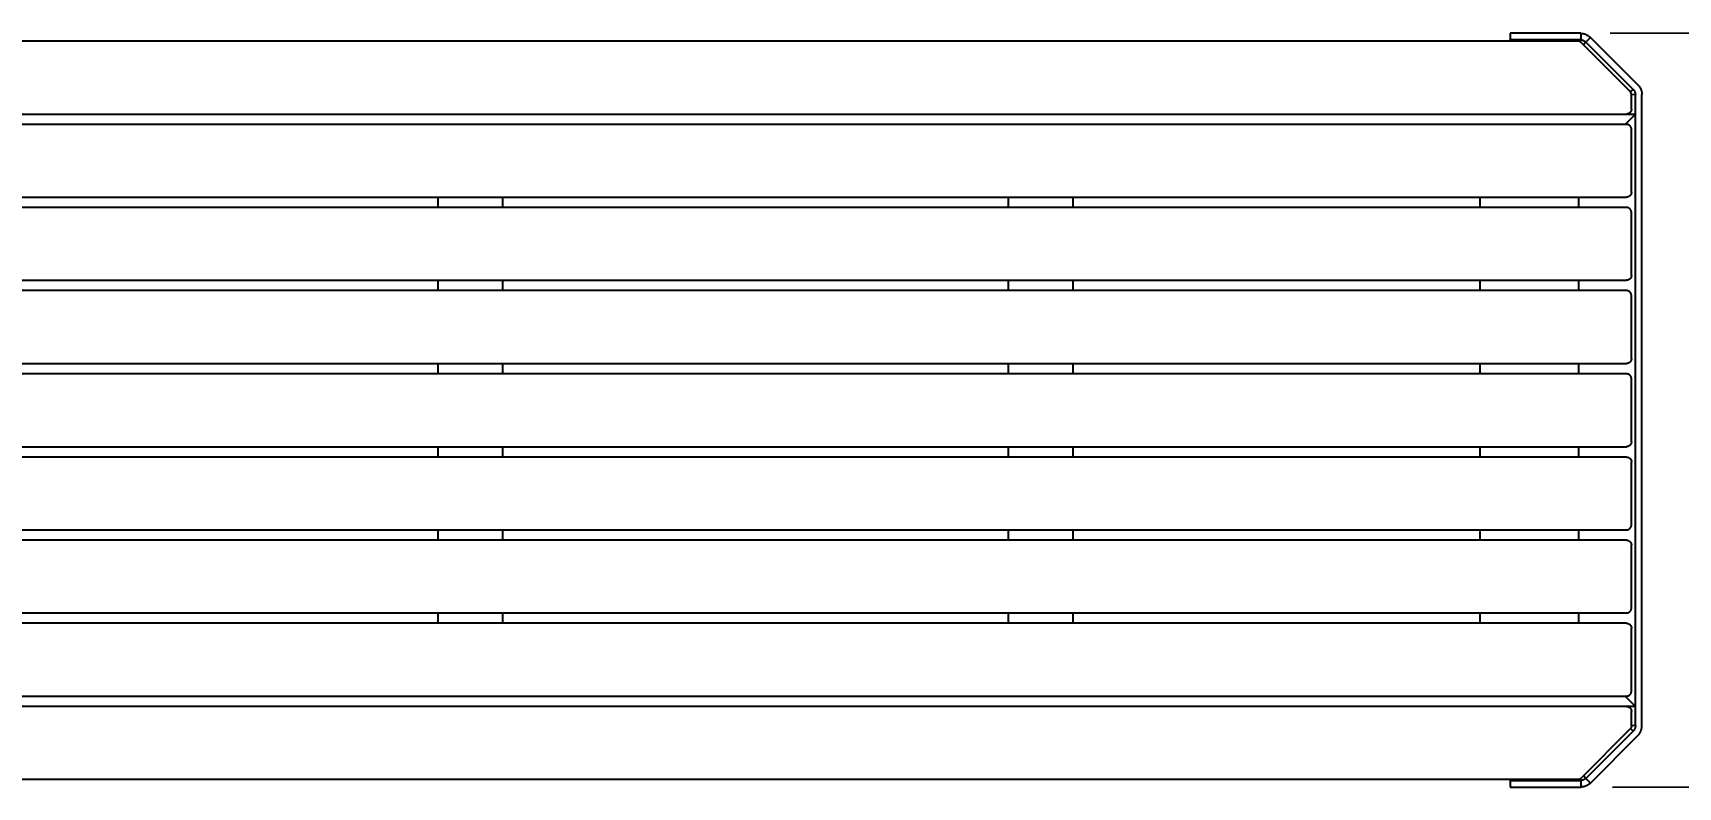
# Model space of a CAD drawing. Header units: millimetres. Extents: x 0 to 4030, y 0 to 2816.
# Drawn here: x 2483 to 3499, y 836 to 1302 of the extents above; entities that cross this region are included whole.
import ezdxf

# ---------------------------------------------------------------- set-up
doc = ezdxf.new("R2010")
doc.units = ezdxf.units.MM
doc.header["$MEASUREMENT"] = 0
doc.layers.add('Domyślny', color=7, linetype='Continuous', true_color=0x000000)
doc.layers.add('Utwórz2D linie widoczne', color=7, linetype='Continuous', true_color=0x000000)
doc.styles.add('Arial', font='')
doc.styles.get('Arial').set_extended_font_data('Arial')
doc.dimstyles.new('Domyślny', dxfattribs={"dimtxt": 35, "dimasz": 35, "dimexe": 0.5, "dimexo": 0.5, "dimgap": 0.25, "dimtad": 1, "dimtoh": 1, "dimdec": 0, "dimzin": 1, "dimdsep": 46, "dimtxsty": 'Arial', "dimcen": 0.5, "dimazin": 0, "dimtfac": 1, "dimtdec": 4, "dimtix": 1, "dimtmove": 1, "dimatfit": 3, "dimfxl": 0, "dimtolj": 1, "dimtzin": 1, "dimarcsym": 0})

# ---------------------------------------------------------------- blocks, each defined once
blk = doc.blocks.new('*D1')
at = {"layer": 'Defpoints', "color": 0}
for p in [(3457, 1302.1), (3458.4, 836.4), (3553.8, 836.7)]:
    blk.add_point(p, dxfattribs=at)
at = {"layer": 'Domyślny', "color": 0, "lineweight": -2}
for p, q in [((3457.5, 1302.1), (3552.8, 1302.4)), ((3552.4, 1267.4), (3553.7, 871.7)), ((3458.9, 836.4), (3554.3, 836.7))]:
    blk.add_line(p, q, dxfattribs=at)
at = {"layer": 'Domyślny', "color": 0}
for points in [[(3558.3, 1267.4), (3546.6, 1267.3), (3552.3, 1302.4)], [(3547.9, 871.7), (3559.5, 871.7), (3553.8, 836.7)]]:
    blk.add_solid(points, dxfattribs=at)
at = {"layer": 'Domyślny', "color": 0, "insert": (3571.2, 1069.6), "char_height": 35, "attachment_point": 5, "rotation": 270.1802, "style": 'Arial'}
blk.add_mtext('\\A1;466', dxfattribs=at)

msp = doc.modelspace()

# ---------------------------------------------------------------- linework, layer by layer
at = {"layer": 'Utwórz2D linie widoczne'}
for p, q in [((3395.8, 1302.1), (3395.8, 1298.1)), ((3397.3, 1302.1), (3395.8, 1302.1)), ((3439.3, 1302.1), (3397.3, 1302.1)), ((3439.3, 1302.1), (3439.6, 1302)), ((3439.3, 1302.1), (3439.3, 1298.1)), ((3439.6, 1302), (3439.9, 1302)), ((3439.9, 1302), (3440.1, 1302)), ((3440.1, 1302), (3440.4, 1302)), ((3440.4, 1302), (3440.7, 1301.9)), ((3440.7, 1301.9), (3441, 1301.9)), ((3441, 1301.9), (3441.3, 1301.8)), ((3441.3, 1301.8), (3441.6, 1301.7)), ((3441.6, 1301.7), (3441.9, 1301.7)), ((3441.9, 1301.7), (3442.1, 1301.6)), ((3442.1, 1301.6), (3442.4, 1301.5)), ((3442.4, 1301.5), (3442.7, 1301.3)), ((3442.7, 1301.3), (3442.9, 1301.2)), ((3442.9, 1301.2), (3443.2, 1301.1)), ((3443.2, 1301.1), (3443.4, 1301)), ((3443.4, 1301), (3443.7, 1300.8)), ((3443.7, 1300.8), (3443.9, 1300.7)), ((3437.5, 1297.2), (1716.7, 1297.2)), ((3395.8, 1297.2), (3395.8, 1298.1)), ((3397.3, 1298.1), (3395.8, 1298.1)), ((3439.3, 1298.1), (3397.3, 1298.1)), ((3437.6, 1297.2), (3437.5, 1297.2)), ((3437.8, 1297.2), (3437.6, 1297.2)), ((3437.9, 1297.2), (3437.8, 1297.2)), ((3438, 1297.2), (3437.9, 1297.2)), ((3438.1, 1297.2), (3438, 1297.2)), ((3438.2, 1297.2), (3438.1, 1297.2)), ((3438.3, 1297.1), (3438.2, 1297.2)), ((3438.4, 1297.1), (3438.3, 1297.1)), ((3438.5, 1297.1), (3438.4, 1297.1)), ((3438.6, 1297), (3438.5, 1297.1)), ((3438.7, 1297), (3438.6, 1297)), ((3438.6, 1297), (3438.6, 1297)), ((3438.8, 1296.9), (3438.7, 1297)), ((3438.9, 1296.9), (3438.8, 1296.9)), ((3439, 1296.8), (3438.9, 1296.9)), ((3439.1, 1296.8), (3439, 1296.8)), ((3439.2, 1296.7), (3439.1, 1296.8)), ((3439.2, 1296.7), (3439.3, 1298)), ((3439.3, 1296.7), (3439.2, 1296.7)), ((3439.3, 1298.1), (3439.4, 1298)), ((3439.4, 1296.6), (3439.3, 1296.7)), ((3439.4, 1298), (3439.6, 1298)), ((3439.4, 1296.5), (3439.4, 1296.6)), ((3439.5, 1296.5), (3439.4, 1296.5)), ((3439.6, 1296.4), (3439.5, 1296.5)), ((3439.6, 1298), (3439.7, 1298)), ((3439.7, 1296.3), (3439.6, 1296.4)), ((3439.7, 1298), (3439.9, 1298)), ((3469.7, 1266.3), (3439.7, 1296.3)), ((3439.9, 1298), (3440, 1298)), ((3440, 1298), (3440.2, 1298)), ((3440.2, 1298), (3440.3, 1297.9)), ((3440.3, 1297.9), (3440.5, 1297.9)), ((3440.5, 1297.9), (3440.6, 1297.8)), ((3440.6, 1297.8), (3440.8, 1297.8)), ((3440.8, 1297.8), (3440.9, 1297.7)), ((3440.9, 1297.7), (3441.1, 1297.7)), ((3442.5, 1296.7), (3441, 1295)), ((3441.1, 1297.7), (3441.2, 1297.6)), ((3441.2, 1297.6), (3441.3, 1297.5)), ((3441.3, 1297.5), (3441.5, 1297.5)), ((3441.5, 1297.5), (3441.6, 1297.4)), ((3441.6, 1297.4), (3441.7, 1297.3)), ((3441.7, 1297.3), (3441.9, 1297.2)), ((3441.9, 1297.2), (3442, 1297.1)), ((3442, 1297.1), (3442.1, 1297)), ((3442.1, 1297), (3442.2, 1296.9)), ((3442.2, 1296.9), (3442.4, 1296.8)), ((3442.4, 1296.8), (3442.5, 1296.7)), ((3445.3, 1299.6), (3442.5, 1296.7)), ((3442.5, 1296.7), (3471.8, 1267.4)), ((3443.9, 1300.7), (3444.2, 1300.5)), ((3444.2, 1300.5), (3444.4, 1300.3)), ((3444.4, 1300.3), (3444.6, 1300.1)), ((3444.6, 1300.1), (3444.9, 1300)), ((3444.9, 1300), (3445.1, 1299.8)), ((3445.1, 1299.8), (3445.3, 1299.6)), ((3445.3, 1299.6), (3474.6, 1270.2)), ((3469.8, 1266.2), (3469.7, 1266.3)), ((3469.9, 1266.1), (3469.8, 1266.2)), ((3470, 1266), (3469.9, 1266.1)), ((3469.9, 1266.1), (3469.9, 1266.1)), ((3470.1, 1265.9), (3470, 1266)), ((3470.1, 1265.9), (3471.8, 1267.4)), ((3470.1, 1265.8), (3470.1, 1265.9)), ((3470.2, 1265.7), (3470.1, 1265.8)), ((3470.2, 1265.6), (3470.2, 1265.7)), ((3470.3, 1265.5), (3470.2, 1265.6)), ((3470.3, 1265.4), (3470.3, 1265.5)), ((3470.4, 1265.4), (3470.3, 1265.4)), ((3470.4, 1265.3), (3470.4, 1265.4)), ((3470.4, 1265.2), (3470.4, 1265.3)), ((3470.5, 1265.1), (3470.4, 1265.2)), ((3470.5, 1265), (3470.5, 1265.1)), ((3470.5, 1264.9), (3470.5, 1265)), ((3470.5, 1264.8), (3470.5, 1264.9)), ((3470.6, 1264.7), (3470.5, 1264.8)), ((3470.6, 1264.6), (3470.6, 1264.7)), ((3470.6, 1264.5), (3470.6, 1264.6)), ((3470.6, 1264.4), (3470.6, 1264.5)), ((3470.6, 1264.3), (3470.6, 1264.4)), ((3470.6, 1264.2), (3470.6, 1264.3)), ((3470.6, 1255.2), (3470.6, 1264.2)), ((3473.1, 1264.2), (3470.6, 1264.1)), ((3471.8, 1267.4), (3471.9, 1267.3)), ((3471.9, 1267.3), (3472, 1267.2)), ((3472, 1267.2), (3472.1, 1267.1)), ((3472.1, 1267.1), (3472.2, 1266.9)), ((3472.2, 1266.9), (3472.3, 1266.8)), ((3472.3, 1266.8), (3472.4, 1266.7)), ((3472.4, 1266.7), (3472.5, 1266.6)), ((3472.5, 1266.6), (3472.5, 1266.4)), ((3472.5, 1266.4), (3472.6, 1266.3)), ((3472.6, 1266.3), (3472.7, 1266.2)), ((3472.7, 1266.2), (3472.7, 1266)), ((3472.7, 1266), (3472.8, 1265.9)), ((3472.8, 1265.9), (3472.8, 1265.7)), ((3472.8, 1265.7), (3472.9, 1265.6)), ((3472.9, 1265.6), (3472.9, 1265.4)), ((3472.9, 1265.4), (3473, 1265.3)), ((3473, 1265.3), (3473, 1265.1)), ((3473, 1265.1), (3473, 1265)), ((3473, 1265), (3473.1, 1264.8)), ((3473.1, 1264.8), (3473.1, 1264.7)), ((3473.1, 1264.7), (3473.1, 1264.5)), ((3473.1, 1264.5), (3473.1, 1264.4)), ((3473.1, 1264.4), (3473.1, 1264.2)), ((3473.1, 874.2), (3473.1, 1264.2)), ((3474.6, 1270.2), (3474.8, 1270)), ((3474.8, 1270), (3475, 1269.8)), ((3475, 1269.8), (3475.2, 1269.6)), ((3475.2, 1269.6), (3475.4, 1269.4)), ((3475.4, 1269.4), (3475.6, 1269.1)), ((3475.6, 1269.1), (3475.7, 1268.9)), ((3475.7, 1268.9), (3475.9, 1268.6)), ((3475.9, 1268.6), (3476, 1268.4)), ((3476, 1268.4), (3476.2, 1268.1)), ((3476.2, 1268.1), (3476.3, 1267.9)), ((3476.3, 1267.9), (3476.4, 1267.6)), ((3476.4, 1267.6), (3476.5, 1267.3)), ((3476.5, 1267.3), (3476.6, 1267.1)), ((3476.6, 1267.1), (3476.7, 1266.8)), ((3476.7, 1266.8), (3476.8, 1266.5)), ((3476.8, 1266.5), (3476.9, 1266.2)), ((3476.9, 1266.2), (3476.9, 1265.9)), ((3476.9, 1265.9), (3477, 1265.7)), ((3477, 1265.7), (3477, 1265.4)), ((3477, 1265.4), (3477.1, 1265.1)), ((3477.1, 1265.1), (3477.1, 1264.8)), ((3477.1, 1264.8), (3477.1, 1264.5)), ((3477.1, 1264.5), (3477.1, 1264.2)), ((3477.1, 874.2), (3477.1, 1264.2)), ((1686.6, 1252.2), (3467.6, 1252.2)), ((3466.7, 1245.8), (3473.1, 1252.2)), ((3467.7, 1252.2), (3467.6, 1252.2)), ((3467.6, 1252.2), (3473.1, 1252.2)), ((3467.8, 1252.2), (3467.7, 1252.2)), ((3467.9, 1252.2), (3467.8, 1252.2)), ((3468, 1252.2), (3467.9, 1252.2)), ((3468.1, 1252.3), (3468, 1252.2)), ((3468.2, 1252.3), (3468.1, 1252.3)), ((3468.3, 1252.3), (3468.2, 1252.3)), ((3468.4, 1252.3), (3468.3, 1252.3)), ((3468.5, 1252.4), (3468.4, 1252.3)), ((3468.6, 1252.4), (3468.5, 1252.4)), ((3468.7, 1252.4), (3468.6, 1252.4)), ((3468.8, 1252.5), (3468.7, 1252.4)), ((3468.9, 1252.5), (3468.8, 1252.5)), ((3469, 1252.6), (3468.9, 1252.5)), ((3469.1, 1252.6), (3469, 1252.6)), ((3469.2, 1252.7), (3469.1, 1252.6)), ((3469.3, 1252.7), (3469.2, 1252.7)), ((3469.4, 1252.8), (3469.3, 1252.8)), ((3469.3, 1252.8), (3469.3, 1252.7)), ((3469.5, 1252.9), (3469.4, 1252.8)), ((3469.6, 1253), (3469.5, 1252.9)), ((3469.7, 1253), (3469.6, 1253)), ((3469.8, 1253.2), (3469.7, 1253.1)), ((3469.7, 1253.1), (3469.7, 1253)), ((3469.9, 1253.2), (3469.8, 1253.2)), ((3470, 1253.4), (3469.9, 1253.3)), ((3469.9, 1253.3), (3469.9, 1253.2)), ((3470.1, 1253.5), (3470, 1253.4)), ((3470.2, 1253.7), (3470.1, 1253.6)), ((3470.1, 1253.6), (3470.1, 1253.5)), ((3470.3, 1253.8), (3470.2, 1253.7)), ((3470.2, 1253.7), (3470.2, 1253.7)), ((3470.4, 1254), (3470.3, 1253.9)), ((3470.3, 1253.9), (3470.3, 1253.8)), ((3470.5, 1254.3), (3470.4, 1254.2)), ((3470.4, 1254.2), (3470.4, 1254.1)), ((3470.4, 1254.1), (3470.4, 1254)), ((3470.6, 1254.7), (3470.5, 1254.6)), ((3470.5, 1254.6), (3470.5, 1254.5)), ((3470.5, 1254.5), (3470.5, 1254.4)), ((3470.5, 1254.4), (3470.5, 1254.3)), ((3470.6, 1255.2), (3470.6, 1255.1)), ((3470.6, 1255.1), (3470.6, 1255)), ((3470.6, 1255), (3470.6, 1254.9)), ((3470.6, 1254.9), (3470.6, 1254.8)), ((3470.6, 1254.8), (3470.6, 1254.7)), ((3467.6, 1245.8), (1686.6, 1245.8)), ((3467.7, 1245.8), (3467.6, 1245.8)), ((3467.8, 1245.8), (3467.7, 1245.8)), ((3467.9, 1245.8), (3467.8, 1245.8)), ((3468, 1245.8), (3467.9, 1245.8)), ((3468.1, 1245.8), (3468, 1245.8)), ((3468.2, 1245.8), (3468.1, 1245.8)), ((3468.3, 1245.8), (3468.2, 1245.8)), ((3468.4, 1245.7), (3468.3, 1245.8)), ((3468.5, 1245.7), (3468.4, 1245.7)), ((3468.6, 1245.7), (3468.5, 1245.7)), ((3468.7, 1245.6), (3468.6, 1245.7)), ((3468.8, 1245.6), (3468.7, 1245.6)), ((3468.9, 1245.6), (3468.8, 1245.6)), ((3469, 1245.5), (3468.9, 1245.6)), ((3469.1, 1245.5), (3469, 1245.5)), ((3469.2, 1245.4), (3469.1, 1245.5)), ((3469.3, 1245.4), (3469.2, 1245.4)), ((3469.3, 1245.3), (3469.3, 1245.4)), ((3469.4, 1245.2), (3469.3, 1245.3)), ((3469.5, 1245.2), (3469.4, 1245.2)), ((3469.6, 1245.1), (3469.5, 1245.2)), ((3469.7, 1245), (3469.6, 1245.1)), ((3469.8, 1244.9), (3469.7, 1245)), ((3469.7, 1245), (3469.7, 1245)), ((3469.9, 1244.8), (3469.8, 1244.9)), ((3469.9, 1244.7), (3469.9, 1244.8)), ((3470, 1244.7), (3469.9, 1244.7)), ((3470.1, 1244.6), (3470, 1244.7)), ((3470.1, 1244.5), (3470.1, 1244.6)), ((3470.2, 1244.4), (3470.1, 1244.5)), ((3470.2, 1244.3), (3470.2, 1244.4)), ((3470.3, 1244.2), (3470.2, 1244.3)), ((3470.3, 1244.1), (3470.3, 1244.2)), ((3470.4, 1244), (3470.3, 1244.1)), ((3470.4, 1243.9), (3470.4, 1244)), ((3470.4, 1243.8), (3470.4, 1243.9)), ((3470.5, 1243.8), (3470.4, 1243.8)), ((3470.5, 1243.7), (3470.5, 1243.8)), ((3470.5, 1243.6), (3470.5, 1243.7)), ((3470.5, 1243.5), (3470.5, 1243.6)), ((3470.6, 1243.4), (3470.5, 1243.5)), ((3470.6, 1243.3), (3470.6, 1243.4)), ((3470.6, 1243.2), (3470.6, 1243.3)), ((3470.6, 1243), (3470.6, 1243.2)), ((3470.6, 1242.9), (3470.6, 1243)), ((3470.6, 1242.8), (3470.6, 1242.9)), ((3470.6, 1203.8), (3470.6, 1242.8)), ((1686.6, 1200.8), (3467.6, 1200.8)), ((2733.3, 1200.8), (2733.3, 1194.5)), ((2773.3, 1200.8), (2773.3, 1194.5)), ((3085.7, 1200.8), (3085.7, 1194.5)), ((3125.7, 1200.8), (3125.7, 1194.5)), ((3377.1, 1200.8), (3377.1, 1194.5)), ((3438.1, 1194.5), (3438.1, 1200.8)), ((3467.7, 1200.8), (3467.6, 1200.8)), ((3467.8, 1200.9), (3467.7, 1200.8)), ((3467.9, 1200.9), (3467.8, 1200.9)), ((3468, 1200.9), (3467.9, 1200.9)), ((3468.1, 1200.9), (3468, 1200.9)), ((3468.2, 1200.9), (3468.1, 1200.9)), ((3468.3, 1200.9), (3468.2, 1200.9)), ((3468.4, 1201), (3468.3, 1200.9)), ((3468.5, 1201), (3468.4, 1201)), ((3468.6, 1201), (3468.5, 1201)), ((3468.7, 1201.1), (3468.6, 1201)), ((3468.8, 1201.1), (3468.7, 1201.1)), ((3468.9, 1201.1), (3468.8, 1201.1)), ((3469, 1201.2), (3468.9, 1201.1)), ((3469.1, 1201.2), (3469, 1201.2)), ((3469.2, 1201.3), (3469.1, 1201.2)), ((3469.3, 1201.3), (3469.2, 1201.3)), ((3469.4, 1201.5), (3469.3, 1201.4)), ((3469.3, 1201.4), (3469.3, 1201.3)), ((3469.5, 1201.5), (3469.4, 1201.5)), ((3469.6, 1201.6), (3469.5, 1201.5)), ((3469.7, 1201.7), (3469.6, 1201.6)), ((3469.8, 1201.8), (3469.7, 1201.7)), ((3469.7, 1201.7), (3469.7, 1201.7)), ((3469.9, 1201.9), (3469.8, 1201.8)), ((3470, 1202), (3469.9, 1202)), ((3469.9, 1202), (3469.9, 1201.9)), ((3470.1, 1202.1), (3470, 1202)), ((3470.2, 1202.3), (3470.1, 1202.2)), ((3470.1, 1202.2), (3470.1, 1202.1)), ((3470.3, 1202.5), (3470.2, 1202.4)), ((3470.2, 1202.4), (3470.2, 1202.3)), ((3470.4, 1202.6), (3470.3, 1202.6)), ((3470.3, 1202.6), (3470.3, 1202.5)), ((3470.5, 1202.9), (3470.4, 1202.8)), ((3470.4, 1202.8), (3470.4, 1202.7)), ((3470.4, 1202.7), (3470.4, 1202.6)), ((3470.6, 1203.3), (3470.5, 1203.2)), ((3470.5, 1203.2), (3470.5, 1203.1)), ((3470.5, 1203.1), (3470.5, 1203)), ((3470.5, 1203), (3470.5, 1202.9)), ((3470.6, 1203.8), (3470.6, 1203.7)), ((3470.6, 1203.7), (3470.6, 1203.6)), ((3470.6, 1203.6), (3470.6, 1203.5)), ((3470.6, 1203.5), (3470.6, 1203.4)), ((3470.6, 1203.4), (3470.6, 1203.3)), ((3467.6, 1194.5), (1686.6, 1194.5)), ((3467.7, 1194.5), (3467.6, 1194.5)), ((3467.8, 1194.5), (3467.7, 1194.5)), ((3467.9, 1194.5), (3467.8, 1194.5)), ((3468, 1194.4), (3467.9, 1194.5)), ((3468.1, 1194.4), (3468, 1194.4)), ((3468.2, 1194.4), (3468.1, 1194.4)), ((3468.3, 1194.4), (3468.2, 1194.4)), ((3468.4, 1194.4), (3468.3, 1194.4)), ((3468.5, 1194.3), (3468.4, 1194.4)), ((3468.6, 1194.3), (3468.5, 1194.3)), ((3468.7, 1194.3), (3468.6, 1194.3)), ((3468.8, 1194.2), (3468.7, 1194.3)), ((3468.9, 1194.2), (3468.8, 1194.2)), ((3469, 1194.1), (3468.9, 1194.2)), ((3469.1, 1194.1), (3469, 1194.1)), ((3469.2, 1194), (3469.1, 1194.1)), ((3469.3, 1194), (3469.2, 1194)), ((3469.3, 1193.9), (3469.3, 1194)), ((3469.4, 1193.9), (3469.3, 1193.9)), ((3469.5, 1193.8), (3469.4, 1193.9)), ((3469.6, 1193.7), (3469.5, 1193.8)), ((3469.7, 1193.7), (3469.6, 1193.7)), ((3469.7, 1193.6), (3469.7, 1193.7)), ((3469.8, 1193.5), (3469.7, 1193.6)), ((3469.9, 1193.4), (3469.8, 1193.5)), ((3470, 1193.3), (3469.9, 1193.4)), ((3469.9, 1193.4), (3469.9, 1193.4)), ((3470.1, 1193.2), (3470, 1193.3)), ((3470.1, 1193.1), (3470.1, 1193.2)), ((3470.2, 1193), (3470.1, 1193.1)), ((3470.2, 1192.9), (3470.2, 1193)), ((3470.3, 1192.9), (3470.2, 1192.9)), ((3470.3, 1192.8), (3470.3, 1192.9)), ((3470.4, 1192.7), (3470.3, 1192.8)), ((3470.4, 1192.6), (3470.4, 1192.7)), ((3470.4, 1192.5), (3470.4, 1192.6)), ((3470.5, 1192.4), (3470.4, 1192.5)), ((3470.5, 1192.3), (3470.5, 1192.4)), ((3470.5, 1192.2), (3470.5, 1192.3)), ((3470.5, 1192.1), (3470.5, 1192.2)), ((3470.6, 1192), (3470.5, 1192.1)), ((3470.6, 1191.9), (3470.6, 1192)), ((3470.6, 1191.8), (3470.6, 1191.9)), ((3470.6, 1191.7), (3470.6, 1191.8)), ((3470.6, 1191.6), (3470.6, 1191.7)), ((3470.6, 1191.5), (3470.6, 1191.6)), ((3470.6, 1152.5), (3470.6, 1191.5)), ((1686.6, 1149.5), (3467.6, 1149.5)), ((2733.3, 1149.5), (2733.3, 1143.1)), ((2773.3, 1149.5), (2773.3, 1143.1)), ((3085.7, 1149.5), (3085.7, 1143.1)), ((3125.7, 1149.5), (3125.7, 1143.1)), ((3377.1, 1149.5), (3377.1, 1143.1)), ((3438.1, 1143.1), (3438.1, 1149.5)), ((3467.7, 1149.5), (3467.6, 1149.5)), ((3467.8, 1149.5), (3467.7, 1149.5)), ((3467.9, 1149.5), (3467.8, 1149.5)), ((3468, 1149.5), (3467.9, 1149.5)), ((3468.1, 1149.5), (3468, 1149.5)), ((3468.2, 1149.5), (3468.1, 1149.5)), ((3468.3, 1149.6), (3468.2, 1149.5)), ((3468.4, 1149.6), (3468.3, 1149.6)), ((3468.5, 1149.6), (3468.4, 1149.6)), ((3468.6, 1149.6), (3468.5, 1149.6)), ((3468.7, 1149.7), (3468.6, 1149.6)), ((3468.8, 1149.7), (3468.7, 1149.7)), ((3468.9, 1149.8), (3468.8, 1149.7)), ((3469, 1149.8), (3468.9, 1149.8)), ((3469.1, 1149.9), (3469, 1149.8)), ((3469.2, 1149.9), (3469.1, 1149.9)), ((3469.3, 1150), (3469.2, 1149.9)), ((3469.4, 1150.1), (3469.3, 1150)), ((3469.3, 1150), (3469.3, 1150)), ((3469.5, 1150.1), (3469.4, 1150.1)), ((3469.6, 1150.2), (3469.5, 1150.1)), ((3469.7, 1150.3), (3469.6, 1150.2)), ((3469.8, 1150.4), (3469.7, 1150.3)), ((3469.7, 1150.3), (3469.7, 1150.3)), ((3469.9, 1150.5), (3469.8, 1150.4)), ((3470, 1150.7), (3469.9, 1150.6)), ((3469.9, 1150.6), (3469.9, 1150.5)), ((3470.1, 1150.7), (3470, 1150.7)), ((3470.2, 1150.9), (3470.1, 1150.8)), ((3470.1, 1150.8), (3470.1, 1150.7)), ((3470.3, 1151.1), (3470.2, 1151)), ((3470.2, 1151), (3470.2, 1150.9)), ((3470.4, 1151.3), (3470.3, 1151.2)), ((3470.3, 1151.2), (3470.3, 1151.1)), ((3470.5, 1151.6), (3470.4, 1151.5)), ((3470.4, 1151.5), (3470.4, 1151.4)), ((3470.4, 1151.4), (3470.4, 1151.3)), ((3470.6, 1152), (3470.5, 1151.9)), ((3470.5, 1151.9), (3470.5, 1151.8)), ((3470.5, 1151.8), (3470.5, 1151.7)), ((3470.5, 1151.7), (3470.5, 1151.6)), ((3470.6, 1152.5), (3470.6, 1152.4)), ((3470.6, 1152.4), (3470.6, 1152.3)), ((3470.6, 1152.3), (3470.6, 1152.2)), ((3470.6, 1152.2), (3470.6, 1152.1)), ((3470.6, 1152.1), (3470.6, 1152)), ((3467.6, 1143.1), (1686.6, 1143.1)), ((3467.7, 1143.1), (3467.6, 1143.1)), ((3467.8, 1143.1), (3467.7, 1143.1)), ((3467.9, 1143.1), (3467.8, 1143.1)), ((3468, 1143.1), (3467.9, 1143.1)), ((3468.1, 1143.1), (3468, 1143.1)), ((3468.2, 1143), (3468.1, 1143.1)), ((3468.3, 1143), (3468.2, 1143)), ((3468.4, 1143), (3468.3, 1143)), ((3468.5, 1143), (3468.4, 1143)), ((3468.6, 1142.9), (3468.5, 1143)), ((3468.7, 1142.9), (3468.6, 1142.9)), ((3468.8, 1142.8), (3468.7, 1142.9)), ((3468.9, 1142.8), (3468.8, 1142.8)), ((3469, 1142.8), (3468.9, 1142.8)), ((3469.1, 1142.7), (3469, 1142.8)), ((3469.2, 1142.7), (3469.1, 1142.7)), ((3469.3, 1142.6), (3469.2, 1142.7)), ((3469.3, 1142.5), (3469.3, 1142.6)), ((3469.4, 1142.5), (3469.3, 1142.5)), ((3469.5, 1142.4), (3469.4, 1142.5)), ((3469.6, 1142.4), (3469.5, 1142.4)), ((3469.7, 1142.3), (3469.6, 1142.4)), ((3469.7, 1142.2), (3469.7, 1142.3)), ((3469.8, 1142.1), (3469.7, 1142.2)), ((3469.9, 1142.1), (3469.8, 1142.1)), ((3469.9, 1142), (3469.9, 1142.1)), ((3470, 1141.9), (3469.9, 1142)), ((3470.1, 1141.8), (3470, 1141.9)), ((3470.1, 1141.7), (3470.1, 1141.8)), ((3470.2, 1141.7), (3470.1, 1141.7)), ((3470.2, 1141.6), (3470.2, 1141.7)), ((3470.3, 1141.5), (3470.2, 1141.6)), ((3470.3, 1141.4), (3470.3, 1141.5)), ((3470.4, 1141.3), (3470.3, 1141.4)), ((3470.4, 1141.2), (3470.4, 1141.3)), ((3470.4, 1141.1), (3470.4, 1141.2)), ((3470.5, 1141), (3470.4, 1141.1)), ((3470.5, 1140.9), (3470.5, 1141)), ((3470.5, 1140.8), (3470.5, 1140.9)), ((3470.5, 1140.7), (3470.5, 1140.8)), ((3470.6, 1140.6), (3470.5, 1140.7)), ((3470.6, 1140.5), (3470.6, 1140.6)), ((3470.6, 1140.4), (3470.6, 1140.5)), ((3470.6, 1140.3), (3470.6, 1140.4)), ((3470.6, 1140.2), (3470.6, 1140.3)), ((3470.6, 1140.1), (3470.6, 1140.2)), ((3470.6, 1101.1), (3470.6, 1140.1)), ((1686.6, 1098.1), (3467.6, 1098.1)), ((2733.3, 1098.1), (2733.3, 1091.7)), ((2773.3, 1098.1), (2773.3, 1091.7)), ((3085.7, 1098.1), (3085.7, 1091.7)), ((3125.7, 1098.1), (3125.7, 1091.7)), ((3377.1, 1098.1), (3377.1, 1091.7)), ((3438.1, 1091.7), (3438.1, 1098.1)), ((3467.7, 1098.1), (3467.6, 1098.1)), ((3467.8, 1098.1), (3467.7, 1098.1)), ((3467.9, 1098.1), (3467.8, 1098.1)), ((3468, 1098.1), (3467.9, 1098.1)), ((3468.1, 1098.1), (3468, 1098.1)), ((3468.2, 1098.2), (3468.1, 1098.1)), ((3468.3, 1098.2), (3468.2, 1098.2)), ((3468.4, 1098.2), (3468.3, 1098.2)), ((3468.5, 1098.2), (3468.4, 1098.2)), ((3468.6, 1098.3), (3468.5, 1098.2)), ((3468.7, 1098.3), (3468.6, 1098.3)), ((3468.8, 1098.3), (3468.7, 1098.3)), ((3468.9, 1098.4), (3468.8, 1098.3)), ((3469, 1098.4), (3468.9, 1098.4)), ((3469.1, 1098.5), (3469, 1098.4)), ((3469.2, 1098.5), (3469.1, 1098.5)), ((3469.3, 1098.6), (3469.2, 1098.5)), ((3469.4, 1098.7), (3469.3, 1098.6)), ((3469.3, 1098.6), (3469.3, 1098.6)), ((3469.5, 1098.8), (3469.4, 1098.7)), ((3469.6, 1098.8), (3469.5, 1098.8)), ((3469.7, 1098.9), (3469.6, 1098.8)), ((3469.8, 1099), (3469.7, 1099)), ((3469.7, 1099), (3469.7, 1098.9)), ((3469.9, 1099.1), (3469.8, 1099)), ((3470, 1099.3), (3469.9, 1099.2)), ((3469.9, 1099.2), (3469.9, 1099.1)), ((3470.1, 1099.4), (3470, 1099.3)), ((3470.2, 1099.5), (3470.1, 1099.4)), ((3470.1, 1099.4), (3470.1, 1099.4)), ((3470.3, 1099.7), (3470.2, 1099.6)), ((3470.2, 1099.6), (3470.2, 1099.5)), ((3470.4, 1099.9), (3470.3, 1099.8)), ((3470.3, 1099.8), (3470.3, 1099.7)), ((3470.5, 1100.2), (3470.4, 1100.1)), ((3470.4, 1100.1), (3470.4, 1100)), ((3470.4, 1100), (3470.4, 1099.9)), ((3470.6, 1100.6), (3470.5, 1100.5)), ((3470.5, 1100.5), (3470.5, 1100.4)), ((3470.5, 1100.4), (3470.5, 1100.3)), ((3470.5, 1100.3), (3470.5, 1100.2)), ((3470.6, 1101.1), (3470.6, 1101)), ((3470.6, 1101), (3470.6, 1100.9)), ((3470.6, 1100.9), (3470.6, 1100.8)), ((3470.6, 1100.8), (3470.6, 1100.7)), ((3470.6, 1100.7), (3470.6, 1100.6)), ((3467.6, 1091.7), (1686.6, 1091.7)), ((3467.7, 1091.7), (3467.6, 1091.7)), ((3467.8, 1091.7), (3467.7, 1091.7)), ((3467.9, 1091.7), (3467.8, 1091.7)), ((3468, 1091.7), (3467.9, 1091.7)), ((3468.1, 1091.7), (3468, 1091.7)), ((3468.2, 1091.7), (3468.1, 1091.7)), ((3468.3, 1091.6), (3468.2, 1091.7)), ((3468.4, 1091.6), (3468.3, 1091.6)), ((3468.5, 1091.6), (3468.4, 1091.6)), ((3468.6, 1091.5), (3468.5, 1091.6)), ((3468.7, 1091.5), (3468.6, 1091.5)), ((3468.8, 1091.5), (3468.7, 1091.5)), ((3468.9, 1091.4), (3468.8, 1091.5)), ((3469, 1091.4), (3468.9, 1091.4)), ((3469.1, 1091.3), (3469, 1091.4)), ((3469.2, 1091.3), (3469.1, 1091.3)), ((3469.3, 1091.2), (3469.2, 1091.3)), ((3469.4, 1091.1), (3469.3, 1091.2)), ((3469.3, 1091.2), (3469.3, 1091.2)), ((3469.5, 1091), (3469.4, 1091.1)), ((3469.6, 1091), (3469.5, 1091)), ((3469.7, 1090.9), (3469.6, 1091)), ((3469.7, 1090.8), (3469.7, 1090.9)), ((3469.8, 1090.8), (3469.7, 1090.8)), ((3469.9, 1090.7), (3469.8, 1090.8)), ((3469.9, 1090.6), (3469.9, 1090.7)), ((3470, 1090.5), (3469.9, 1090.6)), ((3470.1, 1090.5), (3470, 1090.5)), ((3470.1, 1090.4), (3470.1, 1090.5)), ((3470.2, 1090.3), (3470.1, 1090.4)), ((3470.2, 1090.2), (3470.2, 1090.3)), ((3470.3, 1090.1), (3470.2, 1090.2)), ((3470.3, 1090), (3470.3, 1090.1)), ((3470.4, 1089.9), (3470.3, 1090)), ((3470.4, 1089.8), (3470.4, 1089.9)), ((3470.4, 1089.7), (3470.4, 1089.8)), ((3470.5, 1089.6), (3470.4, 1089.7)), ((3470.5, 1089.5), (3470.5, 1089.6)), ((3470.5, 1089.4), (3470.5, 1089.5)), ((3470.5, 1089.3), (3470.5, 1089.4)), ((3470.6, 1089.2), (3470.5, 1089.3)), ((3470.6, 1089.1), (3470.6, 1089.2)), ((3470.6, 1089), (3470.6, 1089.1)), ((3470.6, 1088.9), (3470.6, 1089)), ((3470.6, 1088.8), (3470.6, 1088.9)), ((3470.6, 1088.7), (3470.6, 1088.8)), ((3470.6, 1049.7), (3470.6, 1088.7)), ((1686.6, 1046.7), (3467.6, 1046.7)), ((2733.3, 1046.7), (2733.3, 1040.3)), ((2773.3, 1046.7), (2773.3, 1040.3)), ((3085.7, 1046.7), (3085.7, 1040.3)), ((3125.7, 1046.7), (3125.7, 1040.3)), ((3377.1, 1046.7), (3377.1, 1040.3)), ((3438.1, 1040.3), (3438.1, 1046.7)), ((3467.7, 1046.7), (3467.6, 1046.7)), ((3467.8, 1046.7), (3467.7, 1046.7)), ((3467.9, 1046.7), (3467.8, 1046.7)), ((3468, 1046.7), (3467.9, 1046.7)), ((3468.1, 1046.8), (3468, 1046.7)), ((3468.2, 1046.8), (3468.1, 1046.8)), ((3468.3, 1046.8), (3468.2, 1046.8)), ((3468.4, 1046.8), (3468.3, 1046.8)), ((3468.5, 1046.9), (3468.4, 1046.8)), ((3468.6, 1046.9), (3468.5, 1046.9)), ((3468.7, 1046.9), (3468.6, 1046.9)), ((3468.8, 1047), (3468.7, 1046.9)), ((3468.9, 1047), (3468.8, 1047)), ((3469, 1047.1), (3468.9, 1047)), ((3469.1, 1047.1), (3469, 1047.1)), ((3469.2, 1047.2), (3469.1, 1047.1)), ((3469.3, 1047.2), (3469.2, 1047.2)), ((3469.4, 1047.3), (3469.3, 1047.3)), ((3469.3, 1047.3), (3469.3, 1047.2)), ((3469.5, 1047.4), (3469.4, 1047.3)), ((3469.6, 1047.5), (3469.5, 1047.4)), ((3469.7, 1047.5), (3469.6, 1047.5)), ((3469.8, 1047.7), (3469.7, 1047.6)), ((3469.7, 1047.6), (3469.7, 1047.5)), ((3469.9, 1047.7), (3469.8, 1047.7)), ((3470, 1047.9), (3469.9, 1047.8)), ((3469.9, 1047.8), (3469.9, 1047.7)), ((3470.1, 1048), (3470, 1047.9)), ((3470.2, 1048.2), (3470.1, 1048.1)), ((3470.1, 1048.1), (3470.1, 1048)), ((3470.3, 1048.3), (3470.2, 1048.2)), ((3470.2, 1048.2), (3470.2, 1048.2)), ((3470.4, 1048.5), (3470.3, 1048.4)), ((3470.3, 1048.4), (3470.3, 1048.3)), ((3470.5, 1048.8), (3470.4, 1048.7)), ((3470.4, 1048.7), (3470.4, 1048.6)), ((3470.4, 1048.6), (3470.4, 1048.5)), ((3470.6, 1049.2), (3470.5, 1049.1)), ((3470.5, 1049.1), (3470.5, 1049)), ((3470.5, 1049), (3470.5, 1048.9)), ((3470.5, 1048.9), (3470.5, 1048.8)), ((3470.6, 1049.7), (3470.6, 1049.6)), ((3470.6, 1049.6), (3470.6, 1049.5)), ((3470.6, 1049.5), (3470.6, 1049.4)), ((3470.6, 1049.4), (3470.6, 1049.3)), ((3470.6, 1049.3), (3470.6, 1049.2)), ((3467.6, 1040.3), (1686.6, 1040.3)), ((3467.6, 1040.3), (3467.7, 1040.3)), ((3467.7, 1040.3), (3467.8, 1040.3)), ((3467.8, 1040.3), (3467.9, 1040.3)), ((3467.9, 1040.3), (3468, 1040.3)), ((3468, 1040.3), (3468.1, 1040.3)), ((3468.1, 1040.3), (3468.2, 1040.3)), ((3468.2, 1040.3), (3468.3, 1040.3)), ((3468.3, 1040.3), (3468.4, 1040.2)), ((3468.4, 1040.2), (3468.5, 1040.2)), ((3468.5, 1040.2), (3468.6, 1040.2)), ((3468.6, 1040.2), (3468.7, 1040.1)), ((3468.7, 1040.1), (3468.8, 1040.1)), ((3468.8, 1040.1), (3468.9, 1040.1)), ((3468.9, 1040.1), (3469, 1040)), ((3469, 1040), (3469.1, 1040)), ((3469.1, 1040), (3469.2, 1039.9)), ((3469.2, 1039.9), (3469.3, 1039.9)), ((3469.3, 1039.9), (3469.3, 1039.8)), ((3469.3, 1039.8), (3469.4, 1039.7)), ((3469.4, 1039.7), (3469.5, 1039.7)), ((3469.5, 1039.7), (3469.6, 1039.6)), ((3469.6, 1039.6), (3469.7, 1039.5)), ((3469.7, 1039.5), (3469.7, 1039.5)), ((3469.7, 1039.5), (3469.8, 1039.4)), ((3469.8, 1039.4), (3469.9, 1039.3)), ((3469.9, 1039.3), (3469.9, 1039.2)), ((3469.9, 1039.2), (3470, 1039.2)), ((3470, 1039.2), (3470.1, 1039.1)), ((3470.1, 1039.1), (3470.1, 1039)), ((3470.1, 1039), (3470.2, 1038.9)), ((3470.2, 1038.9), (3470.2, 1038.8)), ((3470.2, 1038.8), (3470.3, 1038.7)), ((3470.3, 1038.7), (3470.3, 1038.6)), ((3470.3, 1038.6), (3470.4, 1038.5)), ((3470.4, 1038.5), (3470.4, 1038.4)), ((3470.4, 1038.4), (3470.4, 1038.3)), ((3470.4, 1038.3), (3470.5, 1038.3)), ((3470.5, 1038.3), (3470.5, 1038.2)), ((3470.5, 1038.2), (3470.5, 1038.1)), ((3470.5, 1038.1), (3470.5, 1038)), ((3470.5, 1038), (3470.6, 1037.9)), ((3470.6, 1037.9), (3470.6, 1037.8)), ((3470.6, 1037.8), (3470.6, 1037.7)), ((3470.6, 1037.7), (3470.6, 1037.5)), ((3470.6, 1037.5), (3470.6, 1037.4)), ((3470.6, 1037.4), (3470.6, 1037.3)), ((3470.6, 998.3), (3470.6, 1037.3)), ((3469.3, 995.9), (3469.4, 996)), ((3469.4, 996), (3469.5, 996)), ((3469.5, 996), (3469.6, 996.1)), ((3469.6, 996.1), (3469.7, 996.2)), ((3469.7, 996.2), (3469.8, 996.3)), ((3469.7, 996.2), (3469.7, 996.2)), ((3469.8, 996.3), (3469.9, 996.4)), ((3469.9, 996.4), (3469.9, 996.5)), ((3469.9, 996.5), (3470, 996.5)), ((3470, 996.5), (3470.1, 996.6)), ((3470.1, 996.7), (3470.2, 996.8)), ((3470.1, 996.6), (3470.1, 996.7)), ((3470.2, 996.9), (3470.3, 997)), ((3470.2, 996.8), (3470.2, 996.9)), ((3470.3, 997), (3470.3, 997.1)), ((3470.3, 997.1), (3470.4, 997.1)), ((3470.4, 997.3), (3470.5, 997.4)), ((3470.4, 997.2), (3470.4, 997.3)), ((3470.4, 997.1), (3470.4, 997.2)), ((3470.5, 997.7), (3470.6, 997.8)), ((3470.5, 997.6), (3470.5, 997.7)), ((3470.5, 997.5), (3470.5, 997.6)), ((3470.5, 997.4), (3470.5, 997.5)), ((3470.6, 998.2), (3470.6, 998.3)), ((3470.6, 998.1), (3470.6, 998.2)), ((3470.6, 998), (3470.6, 998.1)), ((3470.6, 997.9), (3470.6, 998)), ((3470.6, 997.8), (3470.6, 997.9)), ((1686.6, 995.3), (3467.6, 995.3)), ((3467.6, 989), (1686.6, 989)), ((2733.3, 995.3), (2733.3, 989)), ((2773.3, 995.3), (2773.3, 989)), ((3085.7, 995.3), (3085.7, 989)), ((3125.7, 995.3), (3125.7, 989)), ((3377.1, 995.3), (3377.1, 989)), ((3438.1, 989), (3438.1, 995.3)), ((3467.6, 995.3), (3467.7, 995.3)), ((3467.6, 989), (3467.7, 989)), ((3467.7, 995.3), (3467.8, 995.4)), ((3467.7, 989), (3467.8, 989)), ((3467.8, 995.4), (3467.9, 995.4)), ((3467.8, 989), (3467.9, 989)), ((3467.9, 995.4), (3468, 995.4)), ((3467.9, 989), (3468, 988.9)), ((3468, 995.4), (3468.1, 995.4)), ((3468, 988.9), (3468.1, 988.9)), ((3468.1, 995.4), (3468.2, 995.4)), ((3468.1, 988.9), (3468.2, 988.9)), ((3468.2, 995.4), (3468.3, 995.4)), ((3468.2, 988.9), (3468.3, 988.9)), ((3468.3, 995.4), (3468.4, 995.5)), ((3468.3, 988.9), (3468.4, 988.9)), ((3468.4, 995.5), (3468.5, 995.5)), ((3468.4, 988.9), (3468.5, 988.8)), ((3468.5, 995.5), (3468.6, 995.5)), ((3468.5, 988.8), (3468.6, 988.8)), ((3468.6, 995.5), (3468.7, 995.6)), ((3468.6, 988.8), (3468.7, 988.8)), ((3468.7, 995.6), (3468.8, 995.6)), ((3468.7, 988.8), (3468.8, 988.7)), ((3468.8, 995.6), (3468.9, 995.6)), ((3468.8, 988.7), (3468.9, 988.7)), ((3468.9, 995.6), (3469, 995.7)), ((3468.9, 988.7), (3469, 988.6)), ((3469, 995.7), (3469.1, 995.7)), ((3469, 988.6), (3469.1, 988.6)), ((3469.1, 995.7), (3469.2, 995.8)), ((3469.1, 988.6), (3469.2, 988.5)), ((3469.2, 995.8), (3469.3, 995.8)), ((3469.2, 988.5), (3469.3, 988.5)), ((3469.3, 995.8), (3469.3, 995.9)), ((3469.3, 988.5), (3469.3, 988.4)), ((3469.3, 988.4), (3469.4, 988.4)), ((3469.4, 988.4), (3469.5, 988.3)), ((3469.5, 988.3), (3469.6, 988.2)), ((3469.6, 988.2), (3469.7, 988.2)), ((3469.7, 988.2), (3469.7, 988.1)), ((3469.7, 988.1), (3469.8, 988)), ((3469.8, 988), (3469.9, 987.9)), ((3469.9, 987.9), (3469.9, 987.9)), ((3469.9, 987.9), (3470, 987.8)), ((3470, 987.8), (3470.1, 987.7)), ((3470.1, 987.7), (3470.1, 987.6)), ((3470.1, 987.6), (3470.2, 987.5)), ((3470.2, 987.5), (3470.2, 987.4)), ((3470.2, 987.4), (3470.3, 987.4)), ((3470.3, 987.4), (3470.3, 987.3)), ((3470.3, 987.3), (3470.4, 987.2)), ((3470.4, 987.2), (3470.4, 987.1)), ((3470.4, 987.1), (3470.4, 987)), ((3470.4, 987), (3470.5, 986.9)), ((3470.5, 986.9), (3470.5, 986.8)), ((3470.5, 986.8), (3470.5, 986.7)), ((3470.5, 986.7), (3470.5, 986.6)), ((3470.5, 986.6), (3470.6, 986.5)), ((3470.6, 986.5), (3470.6, 986.4)), ((3470.6, 986.4), (3470.6, 986.3)), ((3470.6, 986.3), (3470.6, 986.2)), ((3470.6, 986.2), (3470.6, 986.1)), ((3470.6, 986.1), (3470.6, 986)), ((3470.6, 947), (3470.6, 986)), ((3469.9, 945.1), (3470, 945.2)), ((3470, 945.2), (3470.1, 945.2)), ((3470.1, 945.3), (3470.2, 945.4)), ((3470.1, 945.2), (3470.1, 945.3)), ((3470.2, 945.5), (3470.3, 945.6)), ((3470.2, 945.4), (3470.2, 945.5)), ((3470.3, 945.7), (3470.4, 945.8)), ((3470.3, 945.6), (3470.3, 945.7)), ((3470.4, 946), (3470.5, 946.1)), ((3470.4, 945.9), (3470.4, 946)), ((3470.4, 945.8), (3470.4, 945.9)), ((3470.5, 946.4), (3470.6, 946.5)), ((3470.5, 946.3), (3470.5, 946.4)), ((3470.5, 946.2), (3470.5, 946.3)), ((3470.5, 946.1), (3470.5, 946.2)), ((3470.6, 946.9), (3470.6, 947)), ((3470.6, 946.8), (3470.6, 946.9)), ((3470.6, 946.7), (3470.6, 946.8)), ((3470.6, 946.6), (3470.6, 946.7)), ((3470.6, 946.5), (3470.6, 946.6)), ((1686.6, 944), (3467.6, 944)), ((3467.6, 937.6), (1686.6, 937.6)), ((2733.3, 944), (2733.3, 937.6)), ((2773.3, 944), (2773.3, 937.6)), ((3085.7, 944), (3085.7, 937.6)), ((3125.7, 944), (3125.7, 937.6)), ((3377.1, 944), (3377.1, 937.6)), ((3438.1, 937.6), (3438.1, 944)), ((3467.6, 944), (3467.7, 944)), ((3467.6, 937.6), (3467.7, 937.6)), ((3467.7, 944), (3467.8, 944)), ((3467.7, 937.6), (3467.8, 937.6)), ((3467.8, 944), (3467.9, 944)), ((3467.8, 937.6), (3467.9, 937.6)), ((3467.9, 944), (3468, 944)), ((3467.9, 937.6), (3468, 937.6)), ((3468, 944), (3468.1, 944)), ((3468, 937.6), (3468.1, 937.6)), ((3468.1, 944), (3468.2, 944)), ((3468.1, 937.6), (3468.2, 937.5)), ((3468.2, 944), (3468.3, 944.1)), ((3468.2, 937.5), (3468.3, 937.5)), ((3468.3, 944.1), (3468.4, 944.1)), ((3468.3, 937.5), (3468.4, 937.5)), ((3468.4, 944.1), (3468.5, 944.1)), ((3468.4, 937.5), (3468.5, 937.5)), ((3468.5, 944.1), (3468.6, 944.1)), ((3468.5, 937.5), (3468.6, 937.4)), ((3468.6, 944.1), (3468.7, 944.2)), ((3468.6, 937.4), (3468.7, 937.4)), ((3468.7, 944.2), (3468.8, 944.2)), ((3468.7, 937.4), (3468.8, 937.3)), ((3468.8, 944.2), (3468.9, 944.3)), ((3468.8, 937.3), (3468.9, 937.3)), ((3468.9, 944.3), (3469, 944.3)), ((3468.9, 937.3), (3469, 937.3)), ((3469, 944.3), (3469.1, 944.4)), ((3469, 937.3), (3469.1, 937.2)), ((3469.1, 944.4), (3469.2, 944.4)), ((3469.1, 937.2), (3469.2, 937.2)), ((3469.2, 944.4), (3469.3, 944.5)), ((3469.2, 937.2), (3469.3, 937.1)), ((3469.3, 944.5), (3469.4, 944.6)), ((3469.3, 944.5), (3469.3, 944.5)), ((3469.3, 937.1), (3469.3, 937)), ((3469.3, 937), (3469.4, 937)), ((3469.4, 944.6), (3469.5, 944.6)), ((3469.4, 937), (3469.5, 936.9)), ((3469.5, 944.6), (3469.6, 944.7)), ((3469.5, 936.9), (3469.6, 936.9)), ((3469.6, 944.7), (3469.7, 944.8)), ((3469.6, 936.9), (3469.7, 936.8)), ((3469.7, 944.8), (3469.8, 944.9)), ((3469.7, 944.8), (3469.7, 944.8)), ((3469.7, 936.8), (3469.7, 936.7)), ((3469.7, 936.7), (3469.8, 936.6)), ((3469.8, 944.9), (3469.9, 945)), ((3469.8, 936.6), (3469.9, 936.6)), ((3469.9, 945), (3469.9, 945.1)), ((3469.9, 936.6), (3469.9, 936.5)), ((3469.9, 936.5), (3470, 936.4)), ((3470, 936.4), (3470.1, 936.3)), ((3470.1, 936.3), (3470.1, 936.2)), ((3470.1, 936.2), (3470.2, 936.2)), ((3470.2, 936.2), (3470.2, 936.1)), ((3470.2, 936.1), (3470.3, 936)), ((3470.3, 936), (3470.3, 935.9)), ((3470.3, 935.9), (3470.4, 935.8)), ((3470.4, 935.8), (3470.4, 935.7)), ((3470.4, 935.7), (3470.4, 935.6)), ((3470.4, 935.6), (3470.5, 935.5)), ((3470.5, 935.5), (3470.5, 935.4)), ((3470.5, 935.4), (3470.5, 935.3)), ((3470.5, 935.3), (3470.5, 935.2)), ((3470.5, 935.2), (3470.6, 935.1)), ((3470.6, 935.1), (3470.6, 935)), ((3470.6, 935), (3470.6, 934.9)), ((3470.6, 934.9), (3470.6, 934.8)), ((3470.6, 934.8), (3470.6, 934.7)), ((3470.6, 934.7), (3470.6, 934.6)), ((3470.6, 895.6), (3470.6, 934.6)), ((3470.3, 894.3), (3470.4, 894.4)), ((3470.3, 894.2), (3470.3, 894.3)), ((3470.4, 894.6), (3470.5, 894.7)), ((3470.4, 894.5), (3470.4, 894.6)), ((3470.4, 894.4), (3470.4, 894.5)), ((3470.5, 895), (3470.6, 895.1)), ((3470.5, 894.9), (3470.5, 895)), ((3470.5, 894.8), (3470.5, 894.9)), ((3470.5, 894.7), (3470.5, 894.8)), ((3470.6, 895.5), (3470.6, 895.6)), ((3470.6, 895.4), (3470.6, 895.5)), ((3470.6, 895.3), (3470.6, 895.4)), ((3470.6, 895.2), (3470.6, 895.3)), ((3470.6, 895.1), (3470.6, 895.2)), ((1686.6, 892.6), (3467.6, 892.6)), ((3467.6, 886.2), (1686.6, 886.2)), ((3473.1, 886.2), (3466.7, 892.6)), ((3467.6, 892.6), (3467.7, 892.6)), ((3467.6, 886.2), (3467.7, 886.2)), ((3473.1, 886.2), (3467.6, 886.2)), ((3467.7, 892.6), (3467.8, 892.6)), ((3467.7, 886.2), (3467.8, 886.2)), ((3467.8, 892.6), (3467.9, 892.6)), ((3467.8, 886.2), (3467.9, 886.2)), ((3467.9, 892.6), (3468, 892.6)), ((3467.9, 886.2), (3468, 886.2)), ((3468, 892.6), (3468.1, 892.6)), ((3468, 886.2), (3468.1, 886.2)), ((3468.1, 892.6), (3468.2, 892.7)), ((3468.1, 886.2), (3468.2, 886.2)), ((3468.2, 892.7), (3468.3, 892.7)), ((3468.2, 886.2), (3468.3, 886.1)), ((3468.3, 892.7), (3468.4, 892.7)), ((3468.3, 886.1), (3468.4, 886.1)), ((3468.4, 892.7), (3468.5, 892.7)), ((3468.4, 886.1), (3468.5, 886.1)), ((3468.5, 892.7), (3468.6, 892.8)), ((3468.5, 886.1), (3468.6, 886)), ((3468.6, 892.8), (3468.7, 892.8)), ((3468.6, 886), (3468.7, 886)), ((3468.7, 892.8), (3468.8, 892.8)), ((3468.7, 886), (3468.8, 886)), ((3468.8, 892.8), (3468.9, 892.9)), ((3468.8, 886), (3468.9, 885.9)), ((3468.9, 892.9), (3469, 892.9)), ((3468.9, 885.9), (3469, 885.9)), ((3469, 892.9), (3469.1, 893)), ((3469, 885.9), (3469.1, 885.8)), ((3469.1, 893), (3469.2, 893)), ((3469.1, 885.8), (3469.2, 885.8)), ((3469.2, 893), (3469.3, 893.1)), ((3469.2, 885.8), (3469.3, 885.7)), ((3469.3, 893.1), (3469.4, 893.2)), ((3469.3, 893.1), (3469.3, 893.1)), ((3469.3, 885.7), (3469.3, 885.7)), ((3469.3, 885.7), (3469.4, 885.6)), ((3469.4, 893.2), (3469.5, 893.3)), ((3469.4, 885.6), (3469.5, 885.5)), ((3469.5, 893.3), (3469.6, 893.3)), ((3469.5, 885.5), (3469.6, 885.5)), ((3469.6, 893.3), (3469.7, 893.4)), ((3469.6, 885.5), (3469.7, 885.4)), ((3469.7, 893.4), (3469.7, 893.5)), ((3469.7, 893.5), (3469.8, 893.5)), ((3469.7, 885.4), (3469.7, 885.3)), ((3469.7, 885.3), (3469.8, 885.3)), ((3469.8, 893.5), (3469.9, 893.6)), ((3469.8, 885.3), (3469.9, 885.2)), ((3469.9, 893.7), (3470, 893.8)), ((3469.9, 893.6), (3469.9, 893.7)), ((3469.9, 885.2), (3469.9, 885.1)), ((3469.9, 885.1), (3470, 885)), ((3470, 893.8), (3470.1, 893.9)), ((3470, 885), (3470.1, 885)), ((3470.1, 893.9), (3470.2, 894)), ((3470.1, 893.9), (3470.1, 893.9)), ((3470.1, 885), (3470.1, 884.9)), ((3470.1, 884.9), (3470.2, 884.8)), ((3470.2, 894.1), (3470.3, 894.2)), ((3470.2, 894), (3470.2, 894.1)), ((3470.2, 884.8), (3470.2, 884.7)), ((3470.2, 884.7), (3470.3, 884.6)), ((3470.3, 884.6), (3470.3, 884.5)), ((3470.3, 884.5), (3470.4, 884.4)), ((3470.4, 884.4), (3470.4, 884.3)), ((3470.4, 884.3), (3470.4, 884.2)), ((3470.4, 884.2), (3470.5, 884.1)), ((3470.5, 884.1), (3470.5, 884)), ((3470.5, 884), (3470.5, 883.9)), ((3470.5, 883.9), (3470.5, 883.8)), ((3470.5, 883.8), (3470.6, 883.7)), ((3470.6, 883.7), (3470.6, 883.6)), ((3470.6, 883.6), (3470.6, 883.5)), ((3470.6, 883.5), (3470.6, 883.4)), ((3470.6, 883.4), (3470.6, 883.3)), ((3470.6, 883.3), (3470.6, 883.2)), ((3470.6, 874.3), (3470.6, 883.2)), ((3473.1, 874.2), (3470.6, 874.4)), ((3470.6, 874.3), (3470.6, 874.2)), ((3470.6, 874.2), (3470.6, 874.1)), ((3470.6, 874.1), (3470.6, 874)), ((3470.6, 874), (3470.6, 873.9)), ((3473.1, 874.2), (3473.1, 874.1)), ((3473.1, 874.1), (3473.1, 873.9)), ((3477.1, 873.9), (3477.1, 874.2)), ((3439.7, 842.1), (3469.7, 872.2)), ((3471.8, 871), (3442.5, 841.7)), ((3474.6, 868.2), (3445.3, 838.9)), ((3469.8, 872.2), (3469.7, 872.2)), ((3469.9, 872.3), (3469.8, 872.2)), ((3470, 872.5), (3469.9, 872.4)), ((3469.9, 872.4), (3469.9, 872.3)), ((3470.1, 872.6), (3470, 872.5)), ((3470.2, 872.7), (3470.1, 872.6)), ((3470.1, 872.6), (3470.1, 872.6)), ((3470.1, 872.6), (3471.8, 871)), ((3470.3, 872.9), (3470.2, 872.8)), ((3470.2, 872.8), (3470.2, 872.7)), ((3470.4, 873.1), (3470.3, 873)), ((3470.3, 873), (3470.3, 872.9)), ((3470.5, 873.4), (3470.4, 873.3)), ((3470.4, 873.3), (3470.4, 873.2)), ((3470.4, 873.2), (3470.4, 873.1)), ((3470.6, 873.8), (3470.5, 873.7)), ((3470.5, 873.7), (3470.5, 873.6)), ((3470.5, 873.6), (3470.5, 873.5)), ((3470.5, 873.5), (3470.5, 873.4)), ((3470.6, 873.9), (3470.6, 873.8)), ((3471.9, 871.1), (3471.8, 871)), ((3472, 871.3), (3471.9, 871.1)), ((3472.1, 871.4), (3472, 871.3)), ((3472.2, 871.5), (3472.1, 871.4)), ((3472.3, 871.6), (3472.2, 871.5)), ((3472.4, 871.8), (3472.3, 871.6)), ((3472.5, 871.9), (3472.4, 871.8)), ((3472.6, 872.1), (3472.5, 872)), ((3472.5, 872), (3472.5, 871.9)), ((3472.7, 872.3), (3472.6, 872.1)), ((3472.8, 872.6), (3472.7, 872.4)), ((3472.7, 872.4), (3472.7, 872.3)), ((3472.9, 872.9), (3472.8, 872.7)), ((3472.8, 872.7), (3472.8, 872.6)), ((3473, 873.2), (3472.9, 873)), ((3472.9, 873), (3472.9, 872.9)), ((3473.1, 873.6), (3473, 873.5)), ((3473, 873.5), (3473, 873.3)), ((3473, 873.3), (3473, 873.2)), ((3473.1, 873.9), (3473.1, 873.8)), ((3473.1, 873.8), (3473.1, 873.6)), ((3474.6, 868.2), (3474.8, 868.4)), ((3474.8, 868.4), (3475, 868.6)), ((3475, 868.6), (3475.2, 868.9)), ((3475.2, 868.9), (3475.4, 869.1)), ((3475.4, 869.1), (3475.6, 869.3)), ((3475.6, 869.3), (3475.7, 869.6)), ((3475.7, 869.6), (3475.9, 869.8)), ((3475.9, 869.8), (3476, 870.1)), ((3476, 870.1), (3476.2, 870.3)), ((3476.2, 870.3), (3476.3, 870.6)), ((3476.3, 870.6), (3476.4, 870.8)), ((3476.4, 870.8), (3476.5, 871.1)), ((3476.5, 871.1), (3476.6, 871.4)), ((3476.6, 871.4), (3476.7, 871.6)), ((3476.7, 871.6), (3476.8, 871.9)), ((3476.8, 871.9), (3476.9, 872.2)), ((3476.9, 872.5), (3477, 872.8)), ((3476.9, 872.2), (3476.9, 872.5)), ((3477, 873.1), (3477.1, 873.4)), ((3477, 872.8), (3477, 873.1)), ((3477.1, 873.6), (3477.1, 873.9)), ((3477.1, 873.4), (3477.1, 873.6)), ((1716.7, 841.2), (3437.5, 841.2)), ((3395.8, 840.4), (3395.8, 841.2)), ((3395.8, 840.4), (3395.8, 836.4)), ((3395.8, 840.4), (3397.3, 840.4)), ((3395.8, 836.4), (3397.3, 836.4)), ((3397.3, 840.4), (3439.3, 840.4)), ((3397.3, 836.4), (3439.3, 836.4)), ((3437.5, 841.2), (3437.6, 841.2)), ((3437.6, 841.2), (3437.8, 841.2)), ((3437.8, 841.2), (3437.9, 841.2)), ((3437.9, 841.2), (3438, 841.2)), ((3438, 841.2), (3438.1, 841.3)), ((3438.1, 841.3), (3438.2, 841.3)), ((3438.2, 841.3), (3438.3, 841.3)), ((3438.3, 841.3), (3438.4, 841.3)), ((3438.4, 841.3), (3438.5, 841.4)), ((3438.5, 841.4), (3438.6, 841.4)), ((3438.6, 841.4), (3438.7, 841.5)), ((3438.6, 841.4), (3438.6, 841.4)), ((3438.7, 841.5), (3438.8, 841.5)), ((3438.8, 841.5), (3438.9, 841.6)), ((3438.9, 841.6), (3439, 841.6)), ((3439, 841.6), (3439.1, 841.7)), ((3439.1, 841.7), (3439.2, 841.7)), ((3439.2, 841.7), (3439.3, 841.8)), ((3439.2, 841.7), (3439.3, 840.4)), ((3439.3, 841.8), (3439.4, 841.8)), ((3439.4, 840.4), (3439.3, 840.4)), ((3439.3, 840.4), (3439.3, 836.4)), ((3439.6, 836.4), (3439.3, 836.4)), ((3439.4, 841.9), (3439.5, 842)), ((3439.4, 841.8), (3439.4, 841.9)), ((3439.6, 840.4), (3439.4, 840.4)), ((3439.5, 842), (3439.6, 842)), ((3439.6, 842), (3439.7, 842.1)), ((3439.7, 840.4), (3439.6, 840.4)), ((3439.9, 836.4), (3439.6, 836.4)), ((3439.9, 840.4), (3439.7, 840.4)), ((3440, 840.5), (3439.9, 840.4)), ((3440.1, 836.4), (3439.9, 836.4)), ((3440.2, 840.5), (3440, 840.5)), ((3440.4, 836.5), (3440.1, 836.4)), ((3440.3, 840.5), (3440.2, 840.5)), ((3440.5, 840.6), (3440.3, 840.5)), ((3440.7, 836.5), (3440.4, 836.5)), ((3440.6, 840.6), (3440.5, 840.6)), ((3440.8, 840.6), (3440.6, 840.6)), ((3441, 836.6), (3440.7, 836.5)), ((3440.9, 840.7), (3440.8, 840.6)), ((3441.1, 840.8), (3440.9, 840.7)), ((3442.5, 841.7), (3441, 843.4)), ((3441.3, 836.6), (3441, 836.6)), ((3441.2, 840.8), (3441.1, 840.8)), ((3441.3, 840.9), (3441.2, 840.8)), ((3441.5, 841), (3441.3, 840.9)), ((3441.6, 836.7), (3441.3, 836.6)), ((3441.6, 841), (3441.5, 841)), ((3441.7, 841.1), (3441.6, 841)), ((3441.9, 836.8), (3441.6, 836.7)), ((3441.9, 841.2), (3441.7, 841.1)), ((3442, 841.3), (3441.9, 841.2)), ((3442.1, 836.9), (3441.9, 836.8)), ((3442.1, 841.4), (3442, 841.3)), ((3442.2, 841.5), (3442.1, 841.4)), ((3442.4, 837), (3442.1, 836.9)), ((3442.4, 841.6), (3442.2, 841.5)), ((3442.5, 841.7), (3442.4, 841.6)), ((3442.7, 837.1), (3442.4, 837)), ((3442.5, 841.7), (3445.3, 838.9)), ((3442.9, 837.2), (3442.7, 837.1)), ((3443.2, 837.3), (3442.9, 837.2)), ((3443.4, 837.5), (3443.2, 837.3)), ((3443.7, 837.6), (3443.4, 837.5)), ((3443.9, 837.8), (3443.7, 837.6)), ((3444.2, 837.9), (3443.9, 837.8)), ((3444.4, 838.1), (3444.2, 837.9)), ((3444.6, 838.3), (3444.4, 838.1)), ((3444.9, 838.5), (3444.6, 838.3)), ((3445.1, 838.7), (3444.9, 838.5)), ((3445.3, 838.9), (3445.1, 838.7))]:
    msp.add_line(p, q, dxfattribs=at)

# ---------------------------------------------------------------- dimensions: what is measured, and where the dimension line sits
at = {"layer": 'Domyślny'}
dim = msp.add_aligned_dim(p1=(3457, 1302.1), p2=(3458.4, 836.4), distance=95.4, dimstyle='Domyślny', dxfattribs=at)
dim.commit()
dim.dimension.update_dxf_attribs({"geometry": '*D1', "text_midpoint": (3571.2, 1069.6)})

doc.saveas('drawing.dxf')
